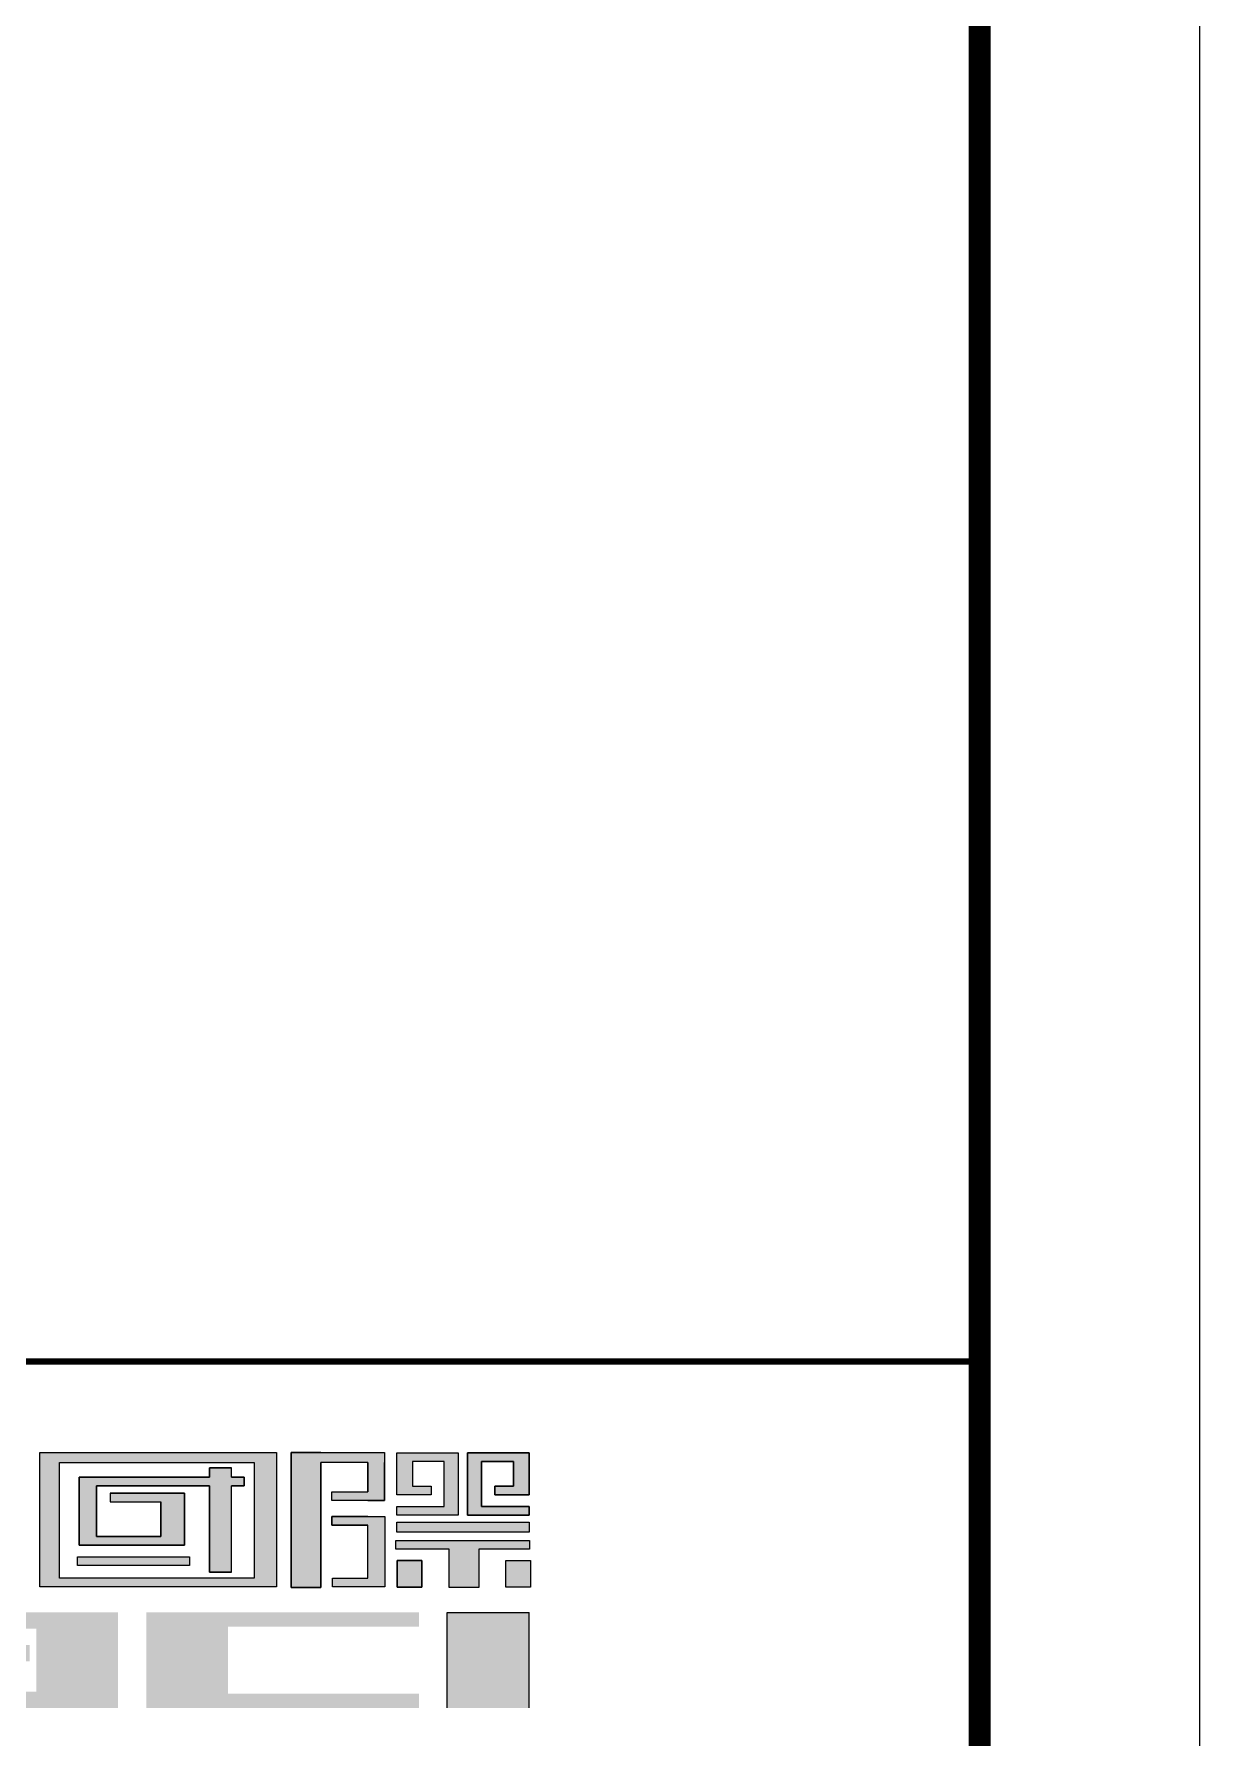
# Model space of a CAD drawing. Extents: x -737978 to 768813, y -372247 to 1140308.
# Drawn here: x -358659 to -356011, y -320309 to -316442 of the extents above; entities that cross this region are included whole.
import ezdxf

# ---------------------------------------------------------------- set-up
doc = ezdxf.new("R2010")
doc.units = 0
doc.header["$LTSCALE"] = 10
doc.header["$MEASUREMENT"] = 0
doc.layers.get('0').update_dxf_attribs({"linetype": 'CONTINUOUS'})
doc.layers.add('PUB_TITLE', color=4, linetype='CONTINUOUS')

# ---------------------------------------------------------------- blocks, each defined once
blk = doc.blocks.new('TQ1')
h = blk.add_hatch(color=252)
h.paths.add_polyline_path([(-46153.3, -393041.3), (-46770.5, -393041.3), (-46770.5, -392674.1), (-46153.3, -392674.1)], flags=16)
h.paths.add_polyline_path([(-46833, -392642.8), (-46082.9, -392642.8), (-46082.9, -393068.6), (-46833, -393068.6)])
h = blk.add_hatch(color=252)
h.paths.add_polyline_path([(-46153.3, -393041.3), (-46770.5, -393041.3), (-46770.5, -392674.1), (-46153.3, -392674.1)], flags=16)
h.paths.add_polyline_path([(-46833, -392642.8), (-46082.9, -392642.8), (-46082.9, -393068.6), (-46833, -393068.6)])
for points in [[(-45907.8, -392767.8), (-45793.9, -392767.8), (-45793.9, -392674.1), (-45942.3, -392674.1), (-45942.3, -393070.5), (-46036.1, -393070.5), (-46036.1, -392642.8), (-45740.8, -392642.8), (-45740.8, -392795.2), (-45907.8, -392795.2)], [(-45907.8, -392767.8), (-45793.9, -392767.8), (-45793.9, -392674.1), (-45942.3, -392674.1), (-45942.3, -393070.5), (-46036.1, -393070.5), (-46036.1, -392642.8), (-45740.8, -392642.8), (-45740.8, -392795.2), (-45907.8, -392795.2)], [(-45702.1, -392643.5), (-45506.8, -392643.5), (-45506.8, -392840.8), (-45702.1, -392840.8), (-45702.1, -392813.5), (-45551.6, -392813.5), (-45551.6, -392670.9), (-45652.4, -392670.9), (-45652.4, -392749.8), (-45593.1, -392749.8), (-45593.1, -392777.1), (-45702.1, -392777.1)], [(-45702.1, -392643.5), (-45506.8, -392643.5), (-45506.8, -392840.8), (-45702.1, -392840.8), (-45702.1, -392813.5), (-45551.6, -392813.5), (-45551.6, -392670.9), (-45652.4, -392670.9), (-45652.4, -392749.8), (-45593.1, -392749.8), (-45593.1, -392777.1), (-45702.1, -392777.1)], [(-45478, -392643.5), (-45282.6, -392643.5), (-45282.6, -392777.1), (-45391.6, -392777.1), (-45391.6, -392749.8), (-45332.3, -392749.8), (-45332.3, -392670.9), (-45433.1, -392670.9), (-45433.1, -392813.5), (-45282.6, -392813.5), (-45282.6, -392840.8), (-45478, -392840.8)], [(-45478, -392643.5), (-45282.6, -392643.5), (-45282.6, -392777.1), (-45391.6, -392777.1), (-45391.6, -392749.8), (-45332.3, -392749.8), (-45332.3, -392670.9), (-45433.1, -392670.9), (-45433.1, -392813.5), (-45282.6, -392813.5), (-45282.6, -392840.8), (-45478, -392840.8)], [(-46294.6, -392691.6), (-46294.6, -392720.9), (-46708, -392720.9), (-46708, -392935.8), (-46373.9, -392935.8), (-46373.9, -392771.7), (-46610.3, -392771.7), (-46610.3, -392799.1), (-46449.1, -392799.1), (-46449.1, -392908.5), (-46653.3, -392908.5), (-46653.3, -392748.3), (-46294.6, -392748.3), (-46294.6, -393021.7), (-46225.3, -393021.7), (-46225.3, -392748.3), (-46185.2, -392748.3), (-46185.2, -392720.9), (-46225.3, -392720.9), (-46225.3, -392691.6)], [(-46294.6, -392691.6), (-46294.6, -392720.9), (-46708, -392720.9), (-46708, -392935.8), (-46373.9, -392935.8), (-46373.9, -392771.7), (-46610.3, -392771.7), (-46610.3, -392799.1), (-46449.1, -392799.1), (-46449.1, -392908.5), (-46653.3, -392908.5), (-46653.3, -392748.3), (-46294.6, -392748.3), (-46294.6, -393021.7), (-46225.3, -393021.7), (-46225.3, -392748.3), (-46185.2, -392748.3), (-46185.2, -392720.9), (-46225.3, -392720.9), (-46225.3, -392691.6)], [(-45907.8, -392845.9), (-45739.2, -392845.9), (-45739.2, -393068.6), (-45905.9, -393068.6), (-45905.9, -393041.3), (-45793.9, -393041.3), (-45793.9, -392873.3), (-45907.8, -392873.3)], [(-45907.8, -392845.9), (-45739.2, -392845.9), (-45739.2, -393068.6), (-45905.9, -393068.6), (-45905.9, -393041.3), (-45793.9, -393041.3), (-45793.9, -392873.3), (-45907.8, -392873.3)], [(-46358.7, -392972.9), (-46358.7, -393000.3), (-46713.2, -393000.3), (-46713.2, -392972.9)], [(-46358.7, -392972.9), (-46358.7, -393000.3), (-46713.2, -393000.3), (-46713.2, -392972.9)]]:
    blk.add_hatch(color=252).paths.add_polyline_path(points)
h = blk.add_hatch(color=252)
h.paths.add_polyline_path([(-45702.1, -392863.3), (-45282.6, -392863.3), (-45282.6, -392894.6), (-45702.1, -392894.6)])
h.paths.add_polyline_path([(-45705.1, -392921.7), (-45281.3, -392921.7), (-45281.3, -392949.1), (-45442.3, -392949.1), (-45442.3, -393070.8), (-45536, -393070.8), (-45536, -392949.1), (-45705.1, -392949.1)])
h.paths.add_polyline_path([(-45700.1, -392984.6), (-45621.9, -392984.6), (-45621.9, -393069.1), (-45700.1, -393069.1)], flags=17)
h.paths.add_polyline_path([(-45356.4, -392984.6), (-45278.2, -392984.6), (-45278.2, -393069.1), (-45356.4, -393069.1)])
h = blk.add_hatch(color=252)
h.paths.add_polyline_path([(-45702.1, -392863.3), (-45282.6, -392863.3), (-45282.6, -392894.6), (-45702.1, -392894.6)])
h.paths.add_polyline_path([(-45705.1, -392921.7), (-45281.3, -392921.7), (-45281.3, -392949.1), (-45442.3, -392949.1), (-45442.3, -393070.8), (-45536, -393070.8), (-45536, -392949.1), (-45705.1, -392949.1)])
h.paths.add_polyline_path([(-45700.1, -392984.6), (-45621.9, -392984.6), (-45621.9, -393069.1), (-45700.1, -393069.1)], flags=17)
h.paths.add_polyline_path([(-45356.4, -392984.6), (-45278.2, -392984.6), (-45278.2, -393069.1), (-45356.4, -393069.1)])
h = blk.add_hatch(color=252)
h.paths.add_polyline_path([(-47448.8, -393252.5), (-47448.8, -393451.9), (-46584.8, -393451.9), (-46584.8, -393149.5), (-47448.8, -393149.5), (-47448.8, -393200.8), (-46844, -393200.8), (-46844, -393400.5), (-47189.6, -393400.5), (-47189.6, -393303.8), (-46865, -393303.8), (-46865, -393252.5)])
h.paths.add_polyline_path([(-48121.9, -393330.9), (-47818.3, -393330.9), (-47818.3, -393376.3), (-48121.9, -393376.3)], flags=17)
h.paths.add_polyline_path([(-48142.9, -393200.8), (-47797.3, -393200.8), (-47797.3, -393451.9), (-47538.1, -393451.9), (-47538.1, -393149.5), (-48402.1, -393149.5), (-48402.1, -393451.9), (-48142.9, -393451.9)])
h.paths.add_polyline_path([(-45542.3, -393451.9), (-45542.3, -393149.5), (-45283.1, -393149.5), (-45283.1, -393451.9)])
h.paths.add_polyline_path([(-45631.5, -393451.9), (-45631.5, -393406.5), (-46236.3, -393406.5), (-46236.3, -393194.8), (-45631.5, -393194.8), (-45631.5, -393149.5), (-46495.5, -393149.5), (-46495.5, -393451.9)])
edge = h.paths.add_edge_path()
edge.add_line((-47448.8, -393451.9), (-47283.7, -393451.9))
at = {"color": 252}
for p, q in [((-46833, -393068.6), (-46833, -392642.8)), ((-46833, -392642.8), (-46082.9, -392642.8)), ((-46833, -393068.6), (-46833, -392642.8)), ((-46833, -392642.8), (-46082.9, -392642.8)), ((-46082.9, -392642.8), (-46082.9, -393068.6)), ((-46082.9, -392642.8), (-46082.9, -393068.6)), ((-46036.1, -392642.8), (-46036.1, -393070.5)), ((-45942.3, -392642.8), (-46036.1, -392642.8)), ((-46036.1, -392642.8), (-46036.1, -393070.5)), ((-45942.3, -392642.8), (-46036.1, -392642.8)), ((-46036.1, -392642.8), (-45740.8, -392642.8)), ((-46036.1, -393070.5), (-46036.1, -392642.8)), ((-46036.1, -392642.8), (-46036.1, -393070.5)), ((-45942.3, -392642.8), (-46036.1, -392642.8)), ((-46036.1, -392642.8), (-46036.1, -393070.5)), ((-45942.3, -392642.8), (-46036.1, -392642.8)), ((-46036.1, -392642.8), (-45740.8, -392642.8)), ((-46036.1, -393070.5), (-46036.1, -392642.8)), ((-45942.3, -392642.8), (-45740.8, -392642.8)), ((-45942.3, -392642.8), (-45740.8, -392642.8)), ((-45942.3, -392642.8), (-45740.8, -392642.8)), ((-45942.3, -392642.8), (-45740.8, -392642.8)), ((-45740.8, -392642.8), (-45740.8, -392674.1)), ((-45740.8, -392642.8), (-45740.8, -392674.1)), ((-45740.8, -392642.8), (-45740.8, -392795.2)), ((-45740.8, -392642.8), (-45740.8, -392674.1)), ((-45740.8, -392642.8), (-45740.8, -392674.1)), ((-45740.8, -392642.8), (-45740.8, -392795.2)), ((-45702.1, -392643.5), (-45506.8, -392643.5)), ((-45702.1, -392777.1), (-45702.1, -392643.5)), ((-45702.1, -392777.1), (-45702.1, -392643.5)), ((-45702.1, -392643.5), (-45506.8, -392643.5)), ((-45702.1, -392643.5), (-45506.8, -392643.5)), ((-45702.1, -392777.1), (-45702.1, -392643.5)), ((-45702.1, -392643.5), (-45506.8, -392643.5)), ((-45702.1, -392777.1), (-45702.1, -392643.5)), ((-45702.1, -392777.1), (-45702.1, -392643.5)), ((-45702.1, -392643.5), (-45506.8, -392643.5)), ((-45702.1, -392643.5), (-45506.8, -392643.5)), ((-45702.1, -392777.1), (-45702.1, -392643.5)), ((-45506.8, -392643.5), (-45506.8, -392840.8)), ((-45506.8, -392643.5), (-45506.8, -392840.8)), ((-45506.8, -392643.5), (-45506.8, -392840.8)), ((-45506.8, -392643.5), (-45506.8, -392840.8)), ((-45506.8, -392643.5), (-45506.8, -392840.8)), ((-45506.8, -392643.5), (-45506.8, -392840.8)), ((-45478, -392643.5), (-45478, -392840.8)), ((-45282.6, -392643.5), (-45478, -392643.5)), ((-45478, -392643.5), (-45282.6, -392643.5)), ((-45478, -392840.8), (-45478, -392643.5)), ((-45478, -392643.5), (-45282.6, -392643.5)), ((-45478, -392643.5), (-45478, -392840.8)), ((-45282.6, -392643.5), (-45478, -392643.5)), ((-45478, -392840.8), (-45478, -392643.5)), ((-45478, -392643.5), (-45282.6, -392643.5)), ((-45478, -392840.8), (-45478, -392643.5)), ((-45478, -392643.5), (-45282.6, -392643.5)), ((-45478, -392840.8), (-45478, -392643.5)), ((-45282.6, -392777.1), (-45282.6, -392643.5)), ((-45282.6, -392643.5), (-45282.6, -392777.1)), ((-45282.6, -392643.5), (-45282.6, -392777.1)), ((-45282.6, -392777.1), (-45282.6, -392643.5)), ((-45282.6, -392643.5), (-45282.6, -392777.1)), ((-45282.6, -392643.5), (-45282.6, -392777.1)), ((-46770.5, -392674.1), (-46153.3, -392674.1)), ((-46770.5, -393041.3), (-46770.5, -392674.1)), ((-46770.5, -392674.1), (-46153.3, -392674.1)), ((-46770.5, -393041.3), (-46770.5, -392674.1)), ((-46294.6, -392691.6), (-46294.6, -392720.9)), ((-46294.6, -392691.6), (-46225.3, -392691.6)), ((-46294.6, -392720.9), (-46294.6, -392691.6)), ((-46225.3, -392691.6), (-46294.6, -392691.6)), ((-46294.6, -392691.6), (-46294.6, -392720.9)), ((-46294.6, -392691.6), (-46225.3, -392691.6)), ((-46294.6, -392720.9), (-46294.6, -392691.6)), ((-46225.3, -392691.6), (-46294.6, -392691.6)), ((-46225.3, -392720.9), (-46225.3, -392691.6)), ((-46225.3, -392720.9), (-46225.3, -392691.6)), ((-46225.3, -392720.9), (-46225.3, -392691.6)), ((-46225.3, -392720.9), (-46225.3, -392691.6)), ((-46153.3, -392674.1), (-46153.3, -393041.3)), ((-46153.3, -392674.1), (-46153.3, -393041.3)), ((-45793.9, -392674.1), (-45942.3, -392674.1)), ((-45942.3, -393070.5), (-45942.3, -392674.1)), ((-45793.9, -392674.1), (-45942.3, -392674.1)), ((-45942.3, -393070.5), (-45942.3, -392674.1)), ((-45942.3, -392674.1), (-45942.3, -393070.5)), ((-45793.9, -392674.1), (-45942.3, -392674.1)), ((-45793.9, -392674.1), (-45942.3, -392674.1)), ((-45942.3, -393070.5), (-45942.3, -392674.1)), ((-45793.9, -392674.1), (-45942.3, -392674.1)), ((-45942.3, -393070.5), (-45942.3, -392674.1)), ((-45942.3, -392674.1), (-45942.3, -393070.5)), ((-45793.9, -392674.1), (-45942.3, -392674.1)), ((-45793.9, -392674.1), (-45793.9, -392767.8)), ((-45793.9, -392674.1), (-45793.9, -392767.8)), ((-45793.9, -392767.8), (-45793.9, -392674.1)), ((-45793.9, -392674.1), (-45793.9, -392767.8)), ((-45793.9, -392674.1), (-45793.9, -392767.8)), ((-45793.9, -392767.8), (-45793.9, -392674.1)), ((-45740.8, -392795.2), (-45740.8, -392674.1)), ((-45740.8, -392795.2), (-45740.8, -392674.1)), ((-45740.8, -392795.2), (-45740.8, -392674.1)), ((-45740.8, -392795.2), (-45740.8, -392674.1)), ((-45652.4, -392670.9), (-45652.4, -392749.8)), ((-45551.6, -392670.9), (-45652.4, -392670.9)), ((-45652.4, -392670.9), (-45652.4, -392749.8)), ((-45551.6, -392670.9), (-45652.4, -392670.9)), ((-45652.4, -392670.9), (-45652.4, -392749.8)), ((-45551.6, -392670.9), (-45652.4, -392670.9)), ((-45652.4, -392670.9), (-45652.4, -392749.8)), ((-45551.6, -392670.9), (-45652.4, -392670.9)), ((-45652.4, -392670.9), (-45652.4, -392749.8)), ((-45551.6, -392670.9), (-45652.4, -392670.9)), ((-45652.4, -392670.9), (-45652.4, -392749.8)), ((-45551.6, -392670.9), (-45652.4, -392670.9)), ((-45551.6, -392813.5), (-45551.6, -392670.9)), ((-45551.6, -392813.5), (-45551.6, -392670.9)), ((-45551.6, -392813.5), (-45551.6, -392670.9)), ((-45551.6, -392813.5), (-45551.6, -392670.9)), ((-45551.6, -392813.5), (-45551.6, -392670.9)), ((-45551.6, -392813.5), (-45551.6, -392670.9)), ((-45433.1, -392670.9), (-45332.3, -392670.9)), ((-45433.1, -392813.5), (-45433.1, -392670.9)), ((-45433.1, -392670.9), (-45433.1, -392813.5)), ((-45332.3, -392670.9), (-45433.1, -392670.9)), ((-45433.1, -392670.9), (-45433.1, -392813.5)), ((-45332.3, -392670.9), (-45433.1, -392670.9)), ((-45433.1, -392670.9), (-45332.3, -392670.9)), ((-45433.1, -392813.5), (-45433.1, -392670.9)), ((-45433.1, -392670.9), (-45433.1, -392813.5)), ((-45332.3, -392670.9), (-45433.1, -392670.9)), ((-45433.1, -392670.9), (-45433.1, -392813.5)), ((-45332.3, -392670.9), (-45433.1, -392670.9)), ((-45332.3, -392670.9), (-45332.3, -392749.8)), ((-45332.3, -392749.8), (-45332.3, -392670.9)), ((-45332.3, -392749.8), (-45332.3, -392670.9)), ((-45332.3, -392670.9), (-45332.3, -392749.8)), ((-45332.3, -392749.8), (-45332.3, -392670.9)), ((-45332.3, -392749.8), (-45332.3, -392670.9)), ((-46708, -392720.9), (-46708, -392935.8)), ((-46294.6, -392720.9), (-46708, -392720.9)), ((-46708, -392720.9), (-46294.6, -392720.9)), ((-46708, -392935.8), (-46708, -392720.9)), ((-46708, -392720.9), (-46708, -392935.8)), ((-46294.6, -392720.9), (-46708, -392720.9)), ((-46708, -392720.9), (-46294.6, -392720.9)), ((-46708, -392935.8), (-46708, -392720.9)), ((-46653.3, -392748.3), (-46294.6, -392748.3)), ((-46653.3, -392908.5), (-46653.3, -392748.3)), ((-46653.3, -392748.3), (-46653.3, -392908.5)), ((-46294.6, -392748.3), (-46653.3, -392748.3)), ((-46653.3, -392748.3), (-46294.6, -392748.3)), ((-46653.3, -392908.5), (-46653.3, -392748.3)), ((-46653.3, -392748.3), (-46653.3, -392908.5)), ((-46294.6, -392748.3), (-46653.3, -392748.3)), ((-46294.6, -392748.3), (-46294.6, -393021.7)), ((-46294.6, -393021.7), (-46294.6, -392748.3)), ((-46294.6, -392748.3), (-46294.6, -393021.7)), ((-46294.6, -393021.7), (-46294.6, -392748.3)), ((-46225.3, -392720.9), (-46185.2, -392720.9)), ((-46185.2, -392720.9), (-46225.3, -392720.9)), ((-46225.3, -392720.9), (-46185.2, -392720.9)), ((-46185.2, -392720.9), (-46225.3, -392720.9)), ((-46185.2, -392748.3), (-46225.3, -392748.3)), ((-46225.3, -393021.7), (-46225.3, -392748.3)), ((-46225.3, -392748.3), (-46185.2, -392748.3)), ((-46225.3, -393021.7), (-46225.3, -392748.3)), ((-46185.2, -392748.3), (-46225.3, -392748.3)), ((-46225.3, -393021.7), (-46225.3, -392748.3)), ((-46225.3, -392748.3), (-46185.2, -392748.3)), ((-46225.3, -393021.7), (-46225.3, -392748.3)), ((-46185.2, -392720.9), (-46185.2, -392748.3)), ((-46185.2, -392748.3), (-46185.2, -392720.9)), ((-46185.2, -392720.9), (-46185.2, -392748.3)), ((-46185.2, -392748.3), (-46185.2, -392720.9)), ((-45652.4, -392749.8), (-45593.1, -392749.8)), ((-45652.4, -392749.8), (-45593.1, -392749.8)), ((-45652.4, -392749.8), (-45593.1, -392749.8)), ((-45652.4, -392749.8), (-45593.1, -392749.8)), ((-45652.4, -392749.8), (-45593.1, -392749.8)), ((-45652.4, -392749.8), (-45593.1, -392749.8)), ((-45593.1, -392749.8), (-45593.1, -392777.1)), ((-45593.1, -392749.8), (-45593.1, -392749.8)), ((-45593.1, -392749.8), (-45593.1, -392749.8)), ((-45593.1, -392749.8), (-45593.1, -392777.1)), ((-45593.1, -392749.8), (-45593.1, -392777.1)), ((-45593.1, -392749.8), (-45593.1, -392777.1)), ((-45593.1, -392749.8), (-45593.1, -392749.8)), ((-45593.1, -392749.8), (-45593.1, -392749.8)), ((-45593.1, -392749.8), (-45593.1, -392777.1)), ((-45593.1, -392749.8), (-45593.1, -392777.1)), ((-45391.6, -392749.8), (-45391.6, -392777.1)), ((-45391.6, -392749.8), (-45391.6, -392749.8)), ((-45391.6, -392749.8), (-45391.6, -392749.8)), ((-45332.3, -392749.8), (-45391.6, -392749.8)), ((-45391.6, -392749.8), (-45332.3, -392749.8)), ((-45391.6, -392777.1), (-45391.6, -392749.8)), ((-45391.6, -392749.8), (-45332.3, -392749.8)), ((-45391.6, -392777.1), (-45391.6, -392749.8)), ((-45391.6, -392749.8), (-45391.6, -392777.1)), ((-45391.6, -392749.8), (-45391.6, -392749.8)), ((-45391.6, -392749.8), (-45391.6, -392749.8)), ((-45332.3, -392749.8), (-45391.6, -392749.8)), ((-45391.6, -392749.8), (-45332.3, -392749.8)), ((-45391.6, -392777.1), (-45391.6, -392749.8)), ((-45391.6, -392749.8), (-45332.3, -392749.8)), ((-45391.6, -392777.1), (-45391.6, -392749.8)), ((-46610.3, -392771.7), (-46610.3, -392799.1)), ((-46373.9, -392771.7), (-46610.3, -392771.7)), ((-46610.3, -392771.7), (-46373.9, -392771.7)), ((-46610.3, -392771.7), (-46610.3, -392771.7)), ((-46610.3, -392771.7), (-46610.3, -392799.1)), ((-46610.3, -392771.7), (-46610.3, -392799.1)), ((-46373.9, -392771.7), (-46610.3, -392771.7)), ((-46610.3, -392771.7), (-46373.9, -392771.7)), ((-46610.3, -392771.7), (-46610.3, -392771.7)), ((-46610.3, -392771.7), (-46610.3, -392799.1)), ((-46610.3, -392799.1), (-46449.1, -392799.1)), ((-46610.3, -392799.1), (-46449.1, -392799.1)), ((-46610.3, -392799.1), (-46449.1, -392799.1)), ((-46610.3, -392799.1), (-46449.1, -392799.1)), ((-46449.1, -392799.1), (-46449.1, -392908.5)), ((-46449.1, -392908.5), (-46449.1, -392799.1)), ((-46449.1, -392799.1), (-46449.1, -392908.5)), ((-46449.1, -392908.5), (-46449.1, -392799.1)), ((-46373.9, -392935.8), (-46373.9, -392771.7)), ((-46373.9, -392771.7), (-46373.9, -392935.8)), ((-46373.9, -392935.8), (-46373.9, -392771.7)), ((-46373.9, -392771.7), (-46373.9, -392935.8)), ((-45907.8, -392767.8), (-45793.9, -392767.8)), ((-45907.8, -392795.2), (-45907.8, -392767.8)), ((-45907.8, -392767.8), (-45793.9, -392767.8)), ((-45907.8, -392795.2), (-45907.8, -392767.8)), ((-45907.8, -392795.2), (-45907.8, -392767.8)), ((-45907.8, -392767.8), (-45793.9, -392767.8)), ((-45907.8, -392767.8), (-45793.9, -392767.8)), ((-45907.8, -392795.2), (-45907.8, -392767.8)), ((-45907.8, -392767.8), (-45793.9, -392767.8)), ((-45907.8, -392795.2), (-45907.8, -392767.8)), ((-45907.8, -392795.2), (-45907.8, -392767.8)), ((-45907.8, -392767.8), (-45793.9, -392767.8)), ((-45793.9, -392795.2), (-45907.8, -392795.2)), ((-45793.9, -392795.2), (-45907.8, -392795.2)), ((-45740.8, -392795.2), (-45907.8, -392795.2)), ((-45793.9, -392795.2), (-45907.8, -392795.2)), ((-45793.9, -392795.2), (-45907.8, -392795.2)), ((-45740.8, -392795.2), (-45907.8, -392795.2)), ((-45793.9, -392795.2), (-45740.8, -392795.2)), ((-45793.9, -392795.2), (-45740.8, -392795.2)), ((-45793.9, -392795.2), (-45740.8, -392795.2)), ((-45793.9, -392795.2), (-45740.8, -392795.2)), ((-45593.1, -392777.1), (-45702.1, -392777.1)), ((-45593.1, -392777.1), (-45702.1, -392777.1)), ((-45593.1, -392777.1), (-45702.1, -392777.1)), ((-45593.1, -392777.1), (-45702.1, -392777.1)), ((-45593.1, -392777.1), (-45702.1, -392777.1)), ((-45593.1, -392777.1), (-45702.1, -392777.1)), ((-45391.6, -392777.1), (-45282.6, -392777.1)), ((-45282.6, -392777.1), (-45391.6, -392777.1)), ((-45282.6, -392777.1), (-45391.6, -392777.1)), ((-45391.6, -392777.1), (-45282.6, -392777.1)), ((-45282.6, -392777.1), (-45391.6, -392777.1)), ((-45282.6, -392777.1), (-45391.6, -392777.1)), ((-45907.8, -392845.9), (-45907.8, -392873.3)), ((-45793.9, -392845.9), (-45907.8, -392845.9)), ((-45907.8, -392845.9), (-45907.8, -392873.3)), ((-45793.9, -392845.9), (-45907.8, -392845.9)), ((-45907.8, -392873.3), (-45907.8, -392845.9)), ((-45907.8, -392845.9), (-45739.2, -392845.9)), ((-45907.8, -392845.9), (-45907.8, -392873.3)), ((-45793.9, -392845.9), (-45907.8, -392845.9)), ((-45907.8, -392845.9), (-45907.8, -392873.3)), ((-45793.9, -392845.9), (-45907.8, -392845.9)), ((-45907.8, -392873.3), (-45907.8, -392845.9)), ((-45907.8, -392845.9), (-45739.2, -392845.9)), ((-45793.9, -392845.9), (-45739.2, -392845.9)), ((-45793.9, -392845.9), (-45739.2, -392845.9)), ((-45793.9, -392845.9), (-45739.2, -392845.9)), ((-45793.9, -392845.9), (-45739.2, -392845.9)), ((-45739.2, -392845.9), (-45739.2, -393041.3)), ((-45739.2, -392845.9), (-45739.2, -393041.3)), ((-45739.2, -392845.9), (-45739.2, -393068.6)), ((-45739.2, -392845.9), (-45739.2, -393041.3)), ((-45739.2, -392845.9), (-45739.2, -393041.3)), ((-45739.2, -392845.9), (-45739.2, -393068.6)), ((-45702.1, -392813.5), (-45551.6, -392813.5)), ((-45702.1, -392840.8), (-45702.1, -392813.5)), ((-45702.1, -392813.5), (-45551.6, -392813.5)), ((-45702.1, -392840.8), (-45702.1, -392813.5)), ((-45702.1, -392813.5), (-45551.6, -392813.5)), ((-45702.1, -392840.8), (-45702.1, -392813.5)), ((-45702.1, -392813.5), (-45551.6, -392813.5)), ((-45702.1, -392840.8), (-45702.1, -392813.5)), ((-45702.1, -392813.5), (-45551.6, -392813.5)), ((-45702.1, -392840.8), (-45702.1, -392813.5)), ((-45702.1, -392813.5), (-45551.6, -392813.5)), ((-45702.1, -392840.8), (-45702.1, -392813.5)), ((-45506.8, -392840.8), (-45702.1, -392840.8)), ((-45506.8, -392840.8), (-45702.1, -392840.8)), ((-45506.8, -392840.8), (-45702.1, -392840.8)), ((-45506.8, -392840.8), (-45702.1, -392840.8)), ((-45506.8, -392840.8), (-45702.1, -392840.8)), ((-45506.8, -392840.8), (-45702.1, -392840.8)), ((-45702.1, -392894.6), (-45702.1, -392863.3)), ((-45702.1, -392863.3), (-45282.6, -392863.3)), ((-45702.1, -392894.6), (-45702.1, -392863.3)), ((-45702.1, -392863.3), (-45282.6, -392863.3)), ((-45702.1, -392894.6), (-45702.1, -392863.3)), ((-45702.1, -392863.3), (-45282.6, -392863.3)), ((-45702.1, -392894.6), (-45702.1, -392863.3)), ((-45702.1, -392863.3), (-45282.6, -392863.3)), ((-45478, -392840.8), (-45282.6, -392840.8)), ((-45282.6, -392840.8), (-45478, -392840.8)), ((-45478, -392840.8), (-45282.6, -392840.8)), ((-45282.6, -392840.8), (-45478, -392840.8)), ((-45282.6, -392840.8), (-45478, -392840.8)), ((-45282.6, -392840.8), (-45478, -392840.8)), ((-45282.6, -392813.5), (-45433.1, -392813.5)), ((-45433.1, -392813.5), (-45282.6, -392813.5)), ((-45282.6, -392813.5), (-45433.1, -392813.5)), ((-45433.1, -392813.5), (-45282.6, -392813.5)), ((-45433.1, -392813.5), (-45282.6, -392813.5)), ((-45433.1, -392813.5), (-45282.6, -392813.5)), ((-45282.6, -392840.8), (-45282.6, -392813.5)), ((-45282.6, -392813.5), (-45282.6, -392840.8)), ((-45282.6, -392840.8), (-45282.6, -392813.5)), ((-45282.6, -392813.5), (-45282.6, -392840.8)), ((-45282.6, -392813.5), (-45282.6, -392840.8)), ((-45282.6, -392813.5), (-45282.6, -392840.8)), ((-45282.6, -392863.3), (-45282.6, -392894.6)), ((-45282.6, -392863.3), (-45282.6, -392894.6)), ((-45282.6, -392863.3), (-45282.6, -392894.6)), ((-45282.6, -392863.3), (-45282.6, -392894.6)), ((-46449.1, -392908.5), (-46653.3, -392908.5)), ((-46653.3, -392908.5), (-46449.1, -392908.5)), ((-46449.1, -392908.5), (-46653.3, -392908.5)), ((-46653.3, -392908.5), (-46449.1, -392908.5)), ((-45907.8, -392873.3), (-45793.9, -392873.3)), ((-45907.8, -392873.3), (-45793.9, -392873.3)), ((-45793.9, -392873.3), (-45907.8, -392873.3)), ((-45907.8, -392873.3), (-45793.9, -392873.3)), ((-45907.8, -392873.3), (-45793.9, -392873.3)), ((-45793.9, -392873.3), (-45907.8, -392873.3)), ((-45793.9, -393041.3), (-45793.9, -392873.3)), ((-45793.9, -393041.3), (-45793.9, -392873.3)), ((-45793.9, -393041.3), (-45793.9, -392873.3)), ((-45793.9, -393041.3), (-45793.9, -392873.3)), ((-45793.9, -393041.3), (-45793.9, -392873.3)), ((-45793.9, -393041.3), (-45793.9, -392873.3)), ((-45282.6, -392894.6), (-45702.1, -392894.6)), ((-45282.6, -392894.6), (-45702.1, -392894.6)), ((-45282.6, -392894.6), (-45702.1, -392894.6)), ((-45282.6, -392894.6), (-45702.1, -392894.6)), ((-46713.2, -392972.9), (-46358.7, -392972.9)), ((-46713.2, -393000.3), (-46713.2, -392972.9)), ((-46713.2, -392972.9), (-46358.7, -392972.9)), ((-46713.2, -393000.3), (-46713.2, -392972.9)), ((-46708, -392935.8), (-46373.9, -392935.8)), ((-46373.9, -392935.8), (-46708, -392935.8)), ((-46708, -392935.8), (-46373.9, -392935.8)), ((-46373.9, -392935.8), (-46708, -392935.8)), ((-46358.7, -392972.9), (-46358.7, -393000.3)), ((-46358.7, -392972.9), (-46358.7, -393000.3)), ((-45705.1, -392921.7), (-45281.3, -392921.7)), ((-45705.1, -392949.1), (-45705.1, -392921.7)), ((-45705.1, -392949.1), (-45705.1, -392921.7)), ((-45705.1, -392921.7), (-45281.3, -392921.7)), ((-45705.1, -392921.7), (-45281.3, -392921.7)), ((-45705.1, -392949.1), (-45705.1, -392921.7)), ((-45705.1, -392949.1), (-45705.1, -392921.7)), ((-45705.1, -392921.7), (-45281.3, -392921.7)), ((-45536, -392949.1), (-45705.1, -392949.1)), ((-45536, -392949.1), (-45705.1, -392949.1)), ((-45536, -392949.1), (-45705.1, -392949.1)), ((-45536, -392949.1), (-45705.1, -392949.1)), ((-45536, -393070.8), (-45536, -392949.1)), ((-45536, -393070.8), (-45536, -392949.1)), ((-45536, -393070.8), (-45536, -392949.1)), ((-45536, -393070.8), (-45536, -392949.1)), ((-45442.3, -392949.1), (-45442.3, -393070.8)), ((-45281.3, -392949.1), (-45442.3, -392949.1)), ((-45442.3, -392949.1), (-45442.3, -393070.8)), ((-45281.3, -392949.1), (-45442.3, -392949.1)), ((-45442.3, -392949.1), (-45442.3, -393070.8)), ((-45281.3, -392949.1), (-45442.3, -392949.1)), ((-45442.3, -392949.1), (-45442.3, -393070.8)), ((-45281.3, -392949.1), (-45442.3, -392949.1)), ((-45281.3, -392921.7), (-45281.3, -392949.1)), ((-45281.3, -392921.7), (-45281.3, -392949.1)), ((-45281.3, -392921.7), (-45281.3, -392949.1)), ((-45281.3, -392921.7), (-45281.3, -392949.1)), ((-46358.7, -393000.3), (-46713.2, -393000.3)), ((-46358.7, -393000.3), (-46713.2, -393000.3)), ((-46294.6, -393021.7), (-46225.3, -393021.7)), ((-46225.3, -393021.7), (-46294.6, -393021.7)), ((-46294.6, -393021.7), (-46225.3, -393021.7)), ((-46225.3, -393021.7), (-46294.6, -393021.7)), ((-45700.1, -392984.6), (-45700.1, -393069.1)), ((-45621.9, -392984.6), (-45700.1, -392984.6)), ((-45700.1, -393069.1), (-45700.1, -392984.6)), ((-45700.1, -392984.6), (-45621.9, -392984.6)), ((-45700.1, -392984.6), (-45700.1, -393069.1)), ((-45621.9, -392984.6), (-45700.1, -392984.6)), ((-45700.1, -393069.1), (-45700.1, -392984.6)), ((-45700.1, -392984.6), (-45621.9, -392984.6)), ((-45621.9, -393069.1), (-45621.9, -392984.6)), ((-45621.9, -392984.6), (-45621.9, -393069.1)), ((-45621.9, -393069.1), (-45621.9, -392984.6)), ((-45621.9, -392984.6), (-45621.9, -393069.1)), ((-45356.4, -393069.1), (-45356.4, -392984.6)), ((-45356.4, -392984.6), (-45278.2, -392984.6)), ((-45356.4, -393069.1), (-45356.4, -392984.6)), ((-45356.4, -392984.6), (-45278.2, -392984.6)), ((-45356.4, -393069.1), (-45356.4, -392984.6)), ((-45356.4, -392984.6), (-45278.2, -392984.6)), ((-45356.4, -393069.1), (-45356.4, -392984.6)), ((-45356.4, -392984.6), (-45278.2, -392984.6)), ((-45278.2, -392984.6), (-45278.2, -393069.1)), ((-45278.2, -392984.6), (-45278.2, -393069.1)), ((-45278.2, -392984.6), (-45278.2, -393069.1)), ((-45278.2, -392984.6), (-45278.2, -393069.1)), ((-46082.9, -393068.6), (-46833, -393068.6)), ((-46082.9, -393068.6), (-46833, -393068.6)), ((-46153.3, -393041.3), (-46770.5, -393041.3)), ((-46153.3, -393041.3), (-46770.5, -393041.3)), ((-46036.1, -393070.5), (-45942.3, -393070.5)), ((-46036.1, -393070.5), (-45942.3, -393070.5)), ((-45942.3, -393070.5), (-46036.1, -393070.5)), ((-46036.1, -393070.5), (-45942.3, -393070.5)), ((-46036.1, -393070.5), (-45942.3, -393070.5)), ((-45942.3, -393070.5), (-46036.1, -393070.5)), ((-45905.9, -393041.3), (-45793.9, -393041.3)), ((-45905.9, -393068.6), (-45905.9, -393041.3)), ((-45905.9, -393041.3), (-45793.9, -393041.3)), ((-45905.9, -393068.6), (-45905.9, -393041.3)), ((-45905.9, -393041.3), (-45793.9, -393041.3)), ((-45905.9, -393068.6), (-45905.9, -393041.3)), ((-45905.9, -393041.3), (-45793.9, -393041.3)), ((-45905.9, -393068.6), (-45905.9, -393041.3)), ((-45905.9, -393041.3), (-45793.9, -393041.3)), ((-45905.9, -393068.6), (-45905.9, -393041.3)), ((-45905.9, -393041.3), (-45793.9, -393041.3)), ((-45905.9, -393068.6), (-45905.9, -393041.3)), ((-45739.2, -393068.6), (-45905.9, -393068.6)), ((-45739.2, -393068.6), (-45905.9, -393068.6)), ((-45739.2, -393068.6), (-45905.9, -393068.6)), ((-45739.2, -393068.6), (-45905.9, -393068.6)), ((-45739.2, -393068.6), (-45905.9, -393068.6)), ((-45739.2, -393068.6), (-45905.9, -393068.6)), ((-45739.2, -393041.3), (-45739.2, -393068.6)), ((-45739.2, -393041.3), (-45739.2, -393068.6)), ((-45739.2, -393041.3), (-45739.2, -393068.6)), ((-45739.2, -393041.3), (-45739.2, -393068.6)), ((-45700.1, -393069.1), (-45621.9, -393069.1)), ((-45621.9, -393069.1), (-45700.1, -393069.1)), ((-45700.1, -393069.1), (-45621.9, -393069.1)), ((-45621.9, -393069.1), (-45700.1, -393069.1)), ((-45442.3, -393070.8), (-45536, -393070.8)), ((-45442.3, -393070.8), (-45536, -393070.8)), ((-45442.3, -393070.8), (-45536, -393070.8)), ((-45442.3, -393070.8), (-45536, -393070.8)), ((-45278.2, -393069.1), (-45356.4, -393069.1)), ((-45278.2, -393069.1), (-45356.4, -393069.1)), ((-45278.2, -393069.1), (-45356.4, -393069.1)), ((-45278.2, -393069.1), (-45356.4, -393069.1)), ((-45541.8, -393149.3), (-45282.6, -393149.3)), ((-45541.8, -393451.7), (-45541.8, -393149.3)), ((-45282.6, -393451.7), (-45282.6, -393149.3))]:
    blk.add_line(p, q, dxfattribs=at)
at = {"layer": 'PUB_TITLE', "const_width": 20}
blk.add_lwpolyline([(-49854.8, -392354.8), (-43854.8, -392354.8)], dxfattribs=at)

msp = doc.modelspace()

# ---------------------------------------------------------------- linework, layer by layer
at = {"layer": 'PUB_TITLE'}
msp.add_lwpolyline([(-419061.3, -338662.7), (-356011.3, -338662.7), (-356011.3, -308962.7), (-419061.3, -308962.7)], close=True, dxfattribs=at)
at = {"layer": 'PUB_TITLE', "const_width": 50}
msp.add_lwpolyline([(-417811.3, -338162.7), (-356511.3, -338162.7), (-356511.3, -309462.7), (-417811.3, -309462.7)], close=True, dxfattribs=at)

# ---------------------------------------------------------------- block references
at = {"xscale": 0.716753740501642, "yscale": 0.716753740501642, "zscale": 0.716753740501642}
msp.add_blockref('TQ1', (-325078.3, -38233.4), dxfattribs=at)

doc.saveas('drawing.dxf')
